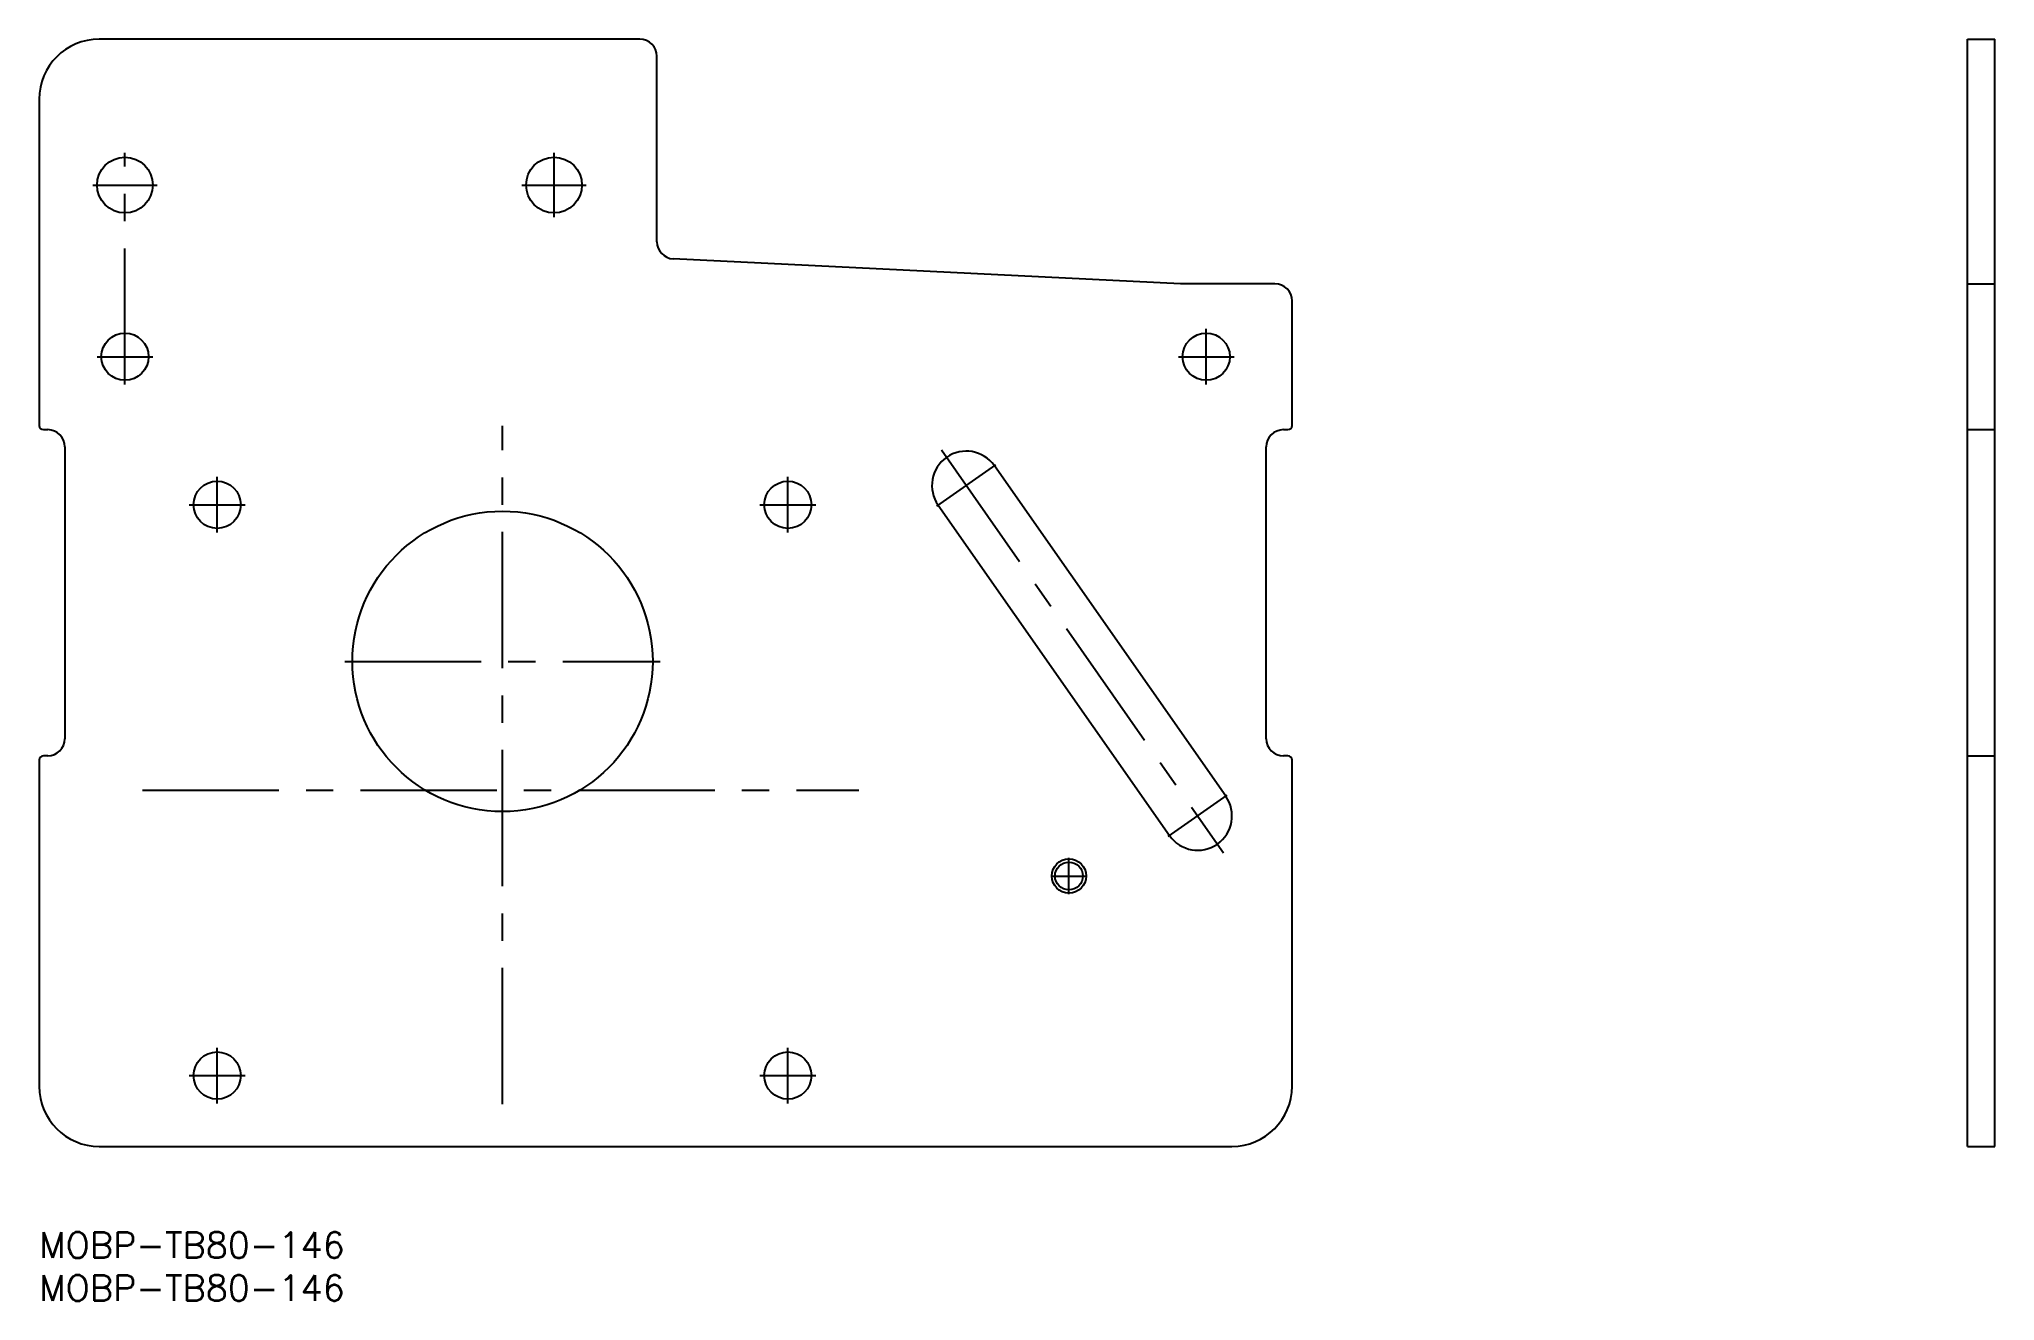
# Model space of a CAD drawing. Extents: x 0 to 228, y -8 to 139.
import ezdxf

# ---------------------------------------------------------------- set-up
doc = ezdxf.new("R2010")
doc.units = 0
doc.header["$LTSCALE"] = 0.5
doc.linetypes.add('CENTER', pattern=[50.8, 31.75, -6.35, 6.35, -6.35])
for name, color, linetype in [('MSM_CENTER', 1, 'CENTER'), ('MSM_CONTINUOUS', 7, 'CONTINUOUS'), ('MSM_NARROW', 5, 'CONTINUOUS'), ('MSM_PART_NUMBER', 7, 'CONTINUOUS')]:
    doc.layers.add(name, color=color, linetype=linetype)
doc.styles.get("Standard").update_dxf_attribs({"font": 'txt.shx', "height": 3, "bigfont": 'bigfont.shx'})

msp = doc.modelspace()

# ---------------------------------------------------------------- linework, layer by layer
at = {"layer": 'MSM_CENTER'}
for p, q in [((10, 98.75), (10, 125.75)), ((60, 118.25), (60, 125.75)), ((6.25, 122), (13.75, 122)), ((56.25, 122), (63.75, 122)), ((136, 98.75), (136, 105.25)), ((6.75, 102), (13.25, 102)), ((132.75, 102), (139.25, 102)), ((54, 14.91), (54, 93.94)), ((104.6, 84.59), (111.48, 89.41)), ((105.15, 91.14), (138.01, 44.2)), ((20.75, 81.5), (20.75, 88)), ((87.25, 81.5), (87.25, 88)), ((17.5, 84.75), (24, 84.75)), ((84, 84.75), (90.5, 84.75)), ((35.62, 66.5), (72.37, 66.5)), ((12.05, 51.5), (95.53, 51.5)), ((131.56, 46.09), (138.44, 50.91)), ((120, 39.4), (120, 43.6)), ((117.9, 41.5), (122.1, 41.5)), ((20.75, 15), (20.75, 21.5)), ((87.25, 15), (87.25, 21.5)), ((17.5, 18.25), (24, 18.25)), ((84, 18.25), (90.5, 18.25))]:
    msp.add_line(p, q, dxfattribs=at)
at = {"layer": 'MSM_CONTINUOUS'}
for p, q in [((70, 139), (7, 139)), ((72, 115.4), (72, 137)), ((224.7, 139), (227.9, 139)), ((224.7, 10), (224.7, 139)), ((227.9, 10), (227.9, 139)), ((0, 132), (0, 94)), ((133, 110.5), (73.9, 113.41)), ((144, 110.5), (133, 110.5)), ((224.7, 110.5), (227.9, 110.5)), ((146, 94), (146, 108.5)), ((0.5, 93.5), (1, 93.5)), ((145, 93.5), (145.5, 93.5)), ((224.7, 93.5), (227.9, 93.5)), ((3, 91.5), (3, 57.5)), ((143, 57.5), (143, 91.5)), ((138.28, 50.79), (111.32, 89.29)), ((104.77, 84.71), (131.72, 46.21)), ((0, 55), (0, 17)), ((1, 55.5), (0.5, 55.5)), ((145.5, 55.5), (145, 55.5)), ((146, 17), (146, 55)), ((224.7, 55.5), (227.9, 55.5)), ((7, 10), (139, 10)), ((224.7, 10), (227.9, 10))]:
    msp.add_line(p, q, dxfattribs=at)
for centre, radius in [((10, 122), 3.25), ((60, 122), 3.25), ((10, 102), 2.75), ((136, 102), 2.75), ((20.75, 84.75), 2.75), ((87.25, 84.75), 2.75), ((54, 66.5), 17.5), ((120, 41.5), 1.62), ((20.75, 18.25), 2.75), ((87.25, 18.25), 2.75)]:
    msp.add_circle(centre, radius, dxfattribs=at)
for centre, radius, start, end in [((7, 132), 7, 90, 180), ((70, 137), 2, 0, 90), ((74, 115.4), 2, 180, 267.1844), ((144, 108.5), 2, 0, 90), ((0.5, 94), 0.5, 180, 270), ((1, 91.5), 2, 0, 90), ((145, 91.5), 2, 90, 180), ((145.5, 94), 0.5, 270, 0), ((108.04, 87), 4, 35, 215), ((1, 57.5), 2, 270, 0), ((145, 57.5), 2, 180, 270), ((0.5, 55), 0.5, 90, 180), ((145.5, 55), 0.5, 0, 90), ((135, 48.5), 4, 215, 35), ((7, 17), 7, 180, 270), ((139, 17), 7, 270, 0)]:
    msp.add_arc(centre, radius, start, end, dxfattribs=at)
at = {"layer": 'MSM_NARROW'}
msp.add_circle((120, 41.5), 2, dxfattribs=at)

# ---------------------------------------------------------------- texts
at = {"layer": 'MSM_PART_NUMBER'}
for p in [(0, -3), (0, -8)]:
    msp.add_text('MOBP-TB80-146', height=3, dxfattribs=at).set_placement(p)

doc.saveas('drawing.dxf')
